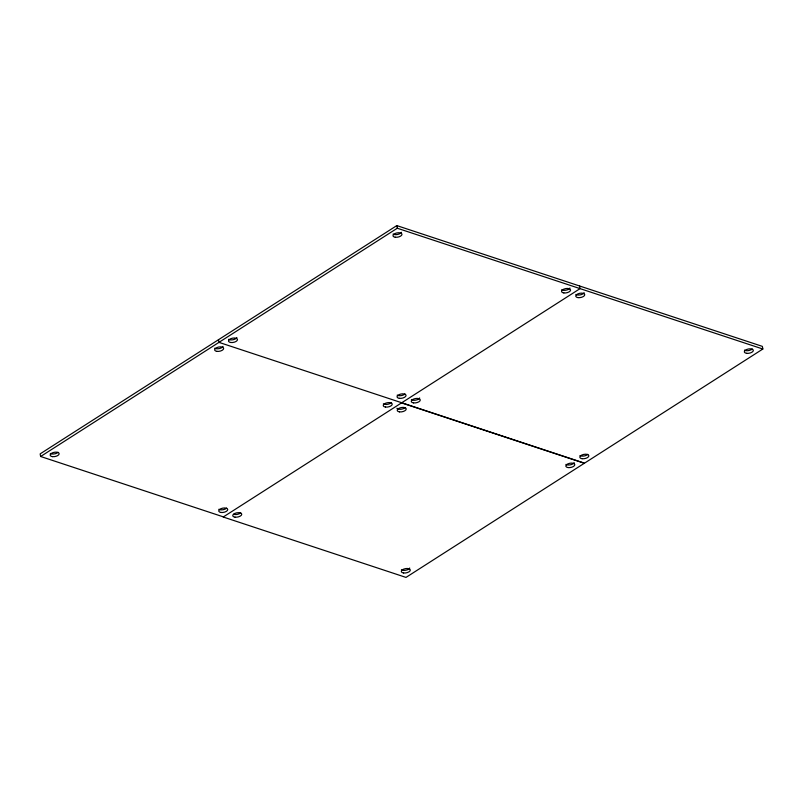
<?xml version="1.0" encoding="UTF-8"?>
<svg xmlns="http://www.w3.org/2000/svg" width="803" height="803" viewBox="0 0 803 803"><rect width="100%" height="100%" fill="white"/><g stroke="black" fill="none" stroke-linecap="round" stroke-linejoin="round"><path stroke-width="1.2" d="M218.476 339.729L218.968 342.369L584.524 463.15L762.85 349.014L762.358 346.374L396.812 225.593L40.15 453.866L40.642 456.495L223.415 516.891M40.642 456.495L397.294 228.233L762.85 349.014M401.55 402.885L584.323 463.271L405.997 577.407L223.214 517.012L580.077 288.618L579.585 285.988M396.812 225.593L397.294 228.233M587.776 454.368A4.567 2.158 -10.5 0 1 579.967 455.522M419.638 397.947A4.567 2.158 -10.5 0 1 415.914 400.105A4.567 2.158 -10.5 0 1 411.397 399.703M584.122 292.673A4.567 2.158 -10.5 0 1 580.398 294.831A4.567 2.158 -10.5 0 1 575.881 294.43M752.27 348.974A4.567 2.158 -10.5 0 1 744.471 350.128M409.681 568.032A4.567 2.158 -10.5 0 1 405.957 570.19A4.567 2.158 -10.5 0 1 401.44 569.789M240.679 512.796A4.567 2.158 -10.5 0 1 233.603 514.301M405.164 407.533A4.567 2.158 -10.5 0 1 400.697 409.269A4.567 2.158 -10.5 0 1 396.893 408.235M574.185 462.638A4.567 2.158 -10.5 0 1 570.461 464.796A4.567 2.158 -10.5 0 1 565.944 464.395M404.993 393.972A4.567 2.158 -10.5 0 1 397.194 395.136M236.865 337.561A4.567 2.158 -10.5 0 1 233.141 339.709A4.567 2.158 -10.5 0 1 228.624 339.308M401.349 232.288A4.567 2.158 -10.5 0 1 397.626 234.446A4.567 2.158 -10.5 0 1 393.109 234.044M569.929 287.986A4.567 2.158 -10.5 0 1 566.205 290.144A4.567 2.158 -10.5 0 1 561.688 289.742M226.667 508.108A4.567 2.158 -10.5 0 1 218.858 509.273M58.097 452.28A4.567 2.158 -10.5 0 1 50.298 453.444M223.023 346.424A4.567 2.158 -10.5 0 1 219.299 348.572A4.567 2.158 -10.5 0 1 214.782 348.171M391.161 402.715A4.567 2.158 -10.5 0 1 383.362 403.879M582.125 458.714A4.567 2.158 -10.5 0 0 588.84 455.823A4.567 2.158 -10.5 0 0 582.024 454.94A4.567 2.158 -10.5 0 0 582.125 458.714M746.629 353.32A4.567 2.158 -10.5 0 0 753.334 350.429A4.567 2.158 -10.5 0 0 746.529 349.546A4.567 2.158 -10.5 0 0 746.629 353.32M578.04 297.622A4.567 2.158 -10.5 0 0 584.755 294.731A4.567 2.158 -10.5 0 0 577.949 293.848A4.567 2.158 -10.5 0 0 578.04 297.622M413.555 402.895A4.567 2.158 -10.5 0 0 420.27 399.994A4.567 2.158 -10.5 0 0 413.465 399.121A4.567 2.158 -10.5 0 0 413.555 402.895M403.598 572.971A4.567 2.158 -10.5 0 0 410.313 570.08A4.567 2.158 -10.5 0 0 403.507 569.207A4.567 2.158 -10.5 0 0 403.598 572.971M568.102 467.577A4.567 2.158 -10.5 0 0 574.807 464.686A4.567 2.158 -10.5 0 0 568.002 463.813A4.567 2.158 -10.5 0 0 568.102 467.577M399.513 411.879A4.567 2.158 -10.5 0 0 406.228 408.988A4.567 2.158 -10.5 0 0 399.422 408.105A4.567 2.158 -10.5 0 0 399.513 411.879M235.028 517.152A4.567 2.158 -10.5 0 0 241.743 514.261A4.567 2.158 -10.5 0 0 234.938 513.378A4.567 2.158 -10.5 0 0 235.028 517.152M399.352 398.328A4.567 2.158 -10.5 0 0 406.057 395.437A4.567 2.158 -10.5 0 0 399.252 394.554A4.567 2.158 -10.5 0 0 399.352 398.328M563.847 292.934A4.567 2.158 -10.5 0 0 570.562 290.044A4.567 2.158 -10.5 0 0 563.756 289.16A4.567 2.158 -10.5 0 0 563.847 292.934M395.267 237.226A4.567 2.158 -10.5 0 0 401.982 234.335A4.567 2.158 -10.5 0 0 395.166 233.462A4.567 2.158 -10.5 0 0 395.267 237.226M230.782 342.5A4.567 2.158 -10.5 0 0 237.497 339.609A4.567 2.158 -10.5 0 0 230.692 338.725A4.567 2.158 -10.5 0 0 230.782 342.5M221.016 512.455A4.567 2.158 -10.5 0 0 227.731 509.564A4.567 2.158 -10.5 0 0 220.925 508.69A4.567 2.158 -10.5 0 0 221.016 512.455M385.52 407.061A4.567 2.158 -10.5 0 0 392.235 404.17A4.567 2.158 -10.5 0 0 385.42 403.297A4.567 2.158 -10.5 0 0 385.52 407.061M216.94 351.363A4.567 2.158 -10.5 0 0 223.646 348.472A4.567 2.158 -10.5 0 0 216.84 347.589A4.567 2.158 -10.5 0 0 216.94 351.363M52.456 456.636A4.567 2.158 -10.5 0 0 59.161 453.745A4.567 2.158 -10.5 0 0 52.356 452.862A4.567 2.158 -10.5 0 0 52.456 456.636"/></g></svg>
